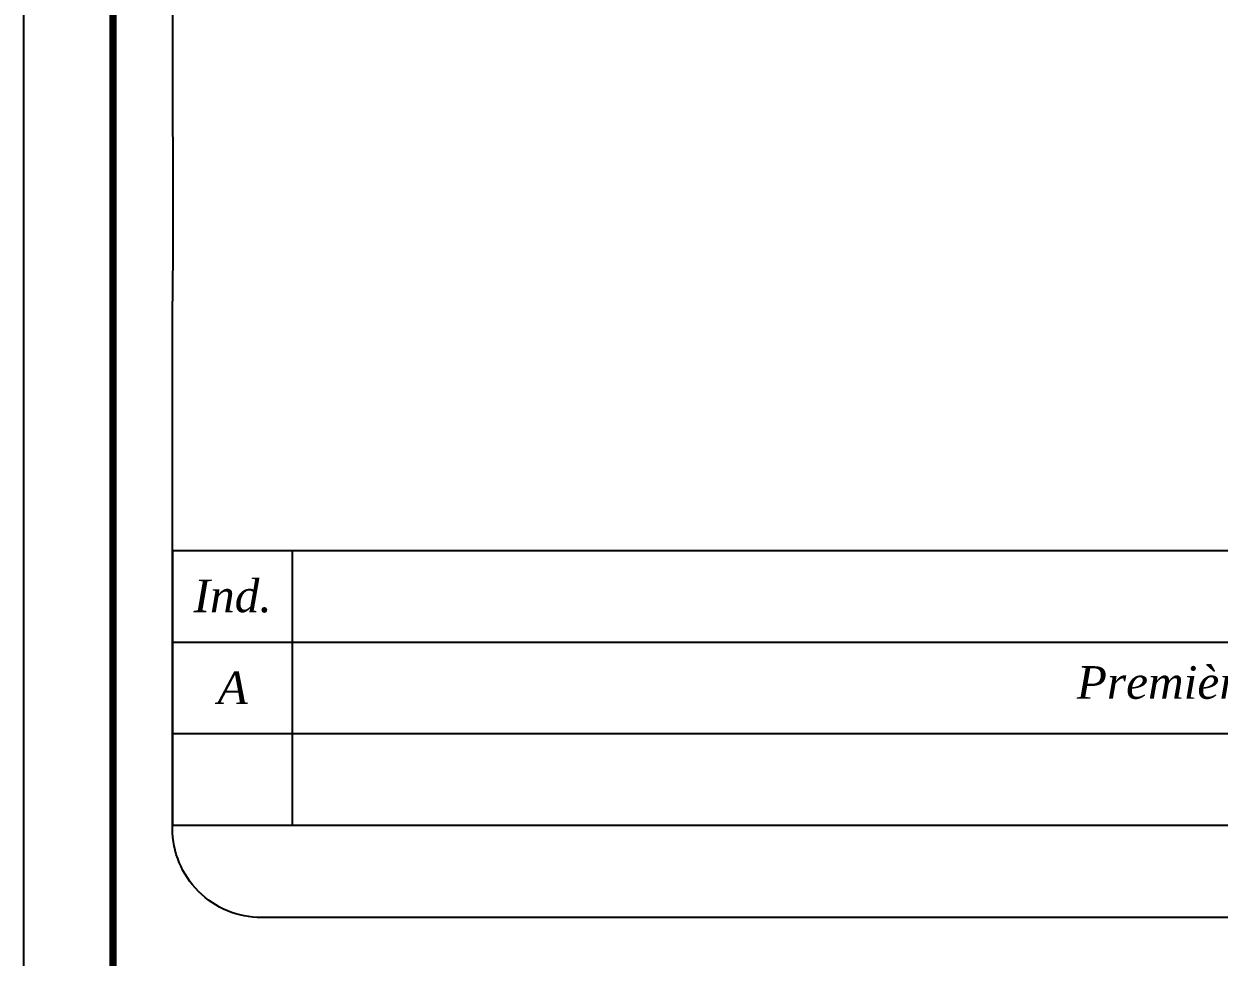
# Paper-space layout 'TOP_A1_00200_01-01-2017_MODELE' of a CAD drawing. Header units: metres. Extents: x 1274 to 2143, y 12 to 312.
# Drawn here: x 1274.4 to 1354.9, y 98.8 to 161.7 of the extents above; entities that cross this region are included whole.
import ezdxf

# ---------------------------------------------------------------- set-up
doc = ezdxf.new("R2010")
doc.units = ezdxf.units.M
doc.header["$LTSCALE"] = 2
doc.layers.add('CARTOUCHE', color=7, linetype='Continuous')
doc.styles.add('CARTOUCHE', font='timesi.ttf', dxfattribs={"height": 1})

# ---------------------------------------------------------------- blocks, each defined once
blk = doc.blocks.new('*T125')
at = {"layer": 'CARTOUCHE', "color": 0, "linetype": 'ByBlock', "lineweight": -2, "transparency": 16777216}
for p, q in [((0, 18.5), (189.874, 18.5)), ((0, 0), (0, 18.5)), ((8.05, 0), (8.05, 18.5)), ((150.834, 0), (150.834, 18.5)), ((170.559, 0), (170.559, 18.5)), ((180.132, 0), (180.132, 18.5)), ((189.874, 0), (189.874, 18.5)), ((0, 12.333), (189.874, 12.333)), ((0, 6.167), (189.874, 6.167)), ((0, 0), (189.874, 0))]:
    blk.add_line(p, q, dxfattribs=at)
at = {"layer": 'CARTOUCHE', "color": 0, "transparency": 16777216, "char_height": 2.2, "attachment_point": 5, "style": 'CARTOUCHE'}
for s, insert, width in [('Objet', (79.442, 15.417), 142.66329), ('Ind.', (4.025, 15.417), 7.93025), ('Date terrain', (160.696, 15.417), 19.6051), ('Dess.', (175.345, 15.417), 9.45371), ('Resp.', (185.003, 15.417), 9.62215), ('Première diffusion du profil', (79.442, 9.25), 142.66329), ('A', (4.025, 9.25), 7.93025), ('01/01/2017', (160.696, 9.25), 19.6051), ('JL', (175.345, 9.25), 9.45371), ('DL', (185.003, 9.25), 9.62215)]:
    blk.add_mtext(s, dxfattribs=dict(at, insert=insert, width=width))

psp = doc.layouts.new('TOP_A1_00200_01-01-2017_MODELE')

# ---------------------------------------------------------------- linework, layer by layer
at = {"layer": 'CARTOUCHE'}
psp.add_lwpolyline([(1274.402, 311.731), (1484.402, 311.731), (1484.402, 14.731), (1274.402, 14.731), (1274.402, 311.731)], dxfattribs=at)
at = {"layer": 'CARTOUCHE', "const_width": 0.5}
psp.add_lwpolyline([(1286.402, 305.731), (1472.402, 305.731, -0.414214), (1478.402, 299.731), (1478.402, 26.731, -0.414214), (1472.402, 20.731), (1286.402, 20.731, -0.414214), (1280.402, 26.731), (1280.402, 299.731, -0.414214)], format="xyb", close=True, dxfattribs=at)
at = {"layer": 'CARTOUCHE', "flags": 128}
for points in [[(1474.402, 143.67), (1474.402, 163.231), (1474.402, 295.331, 0.414214), (1468.402, 301.331), (1290.402, 301.331, 0.414214), (1284.402, 295.331), (1284.402, 163.231), (1284.402, 156.147, -0.004587), (1284.402, 143.023, 0.009813)], [(1468.402, 101.504), (1346.854, 101.504), (1290.402, 101.504, -0.414214), (1284.402, 107.504), (1284.402, 143.023)]]:
    psp.add_lwpolyline(points, format="xyb", dxfattribs=at)

# ---------------------------------------------------------------- block references
psp.add_blockref('*T125', (1284.428, 107.732))

doc.saveas('drawing.dxf')
